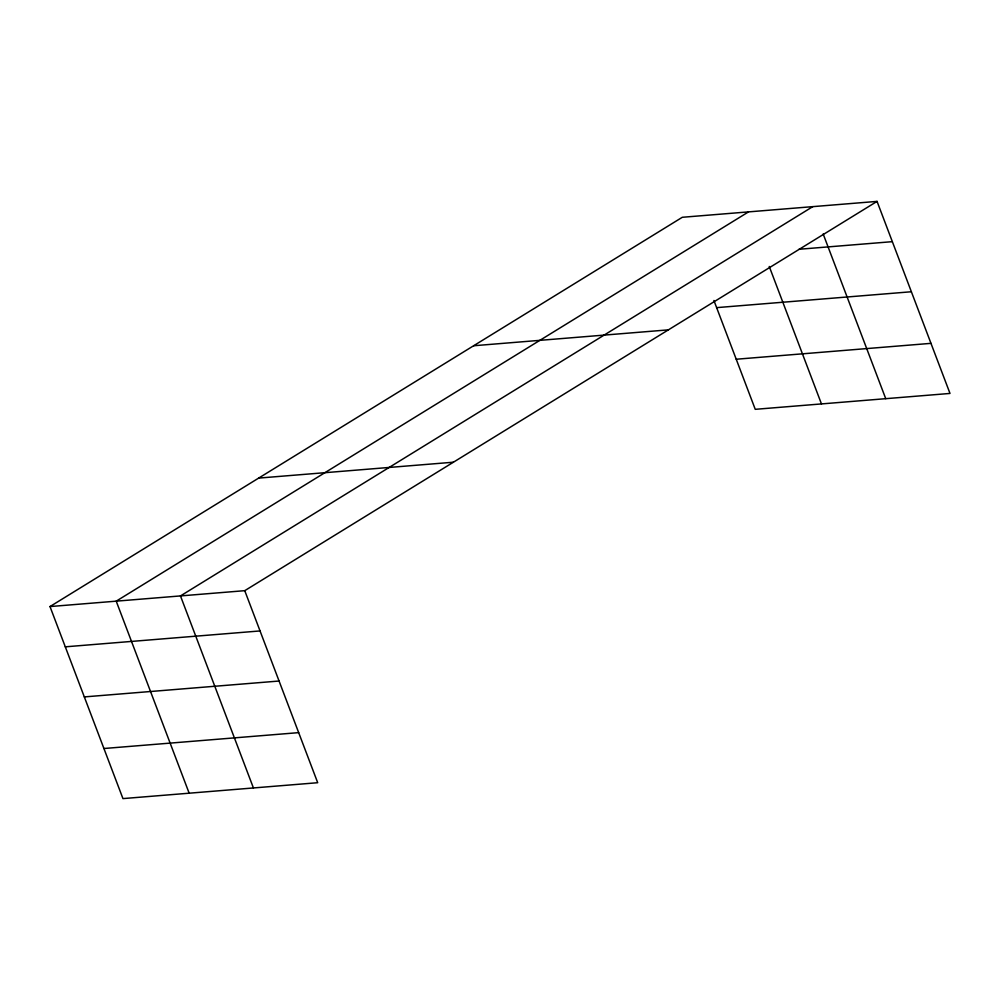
<?xml version="1.0" encoding="UTF-8"?>
<svg xmlns="http://www.w3.org/2000/svg" width="1000" height="1000" viewBox="0 0 1000 1000"><rect width="100%" height="100%" fill="white"/><g stroke="black" fill="none" stroke-linecap="round" stroke-linejoin="round"><path stroke-width="1.5" d="M50 606.562L244.75 590.675L317.7 782.712L122.95 798.6L50 606.562L682.3 217.288L877.05 201.4L950 393.438L755.25 409.325L713.913 300.475M748.525 211.887L116.213 601.163L189.163 793.2M812.788 206.637L180.475 595.925L253.425 787.962M244.75 590.675L877.05 201.4M799.013 249.275L892.35 241.663M716.625 307.638L911.375 291.75M473.65 345.75L668.388 329.862M736.225 359.237L930.975 343.35M258.663 478.1L453.4 462.212M65.3 646.825L260.038 630.938M84.325 696.912L279.062 681.025M103.925 748.512L298.663 732.638M823.162 233.962L885.738 398.675M769.25 266.462L821.462 403.925"/></g></svg>
